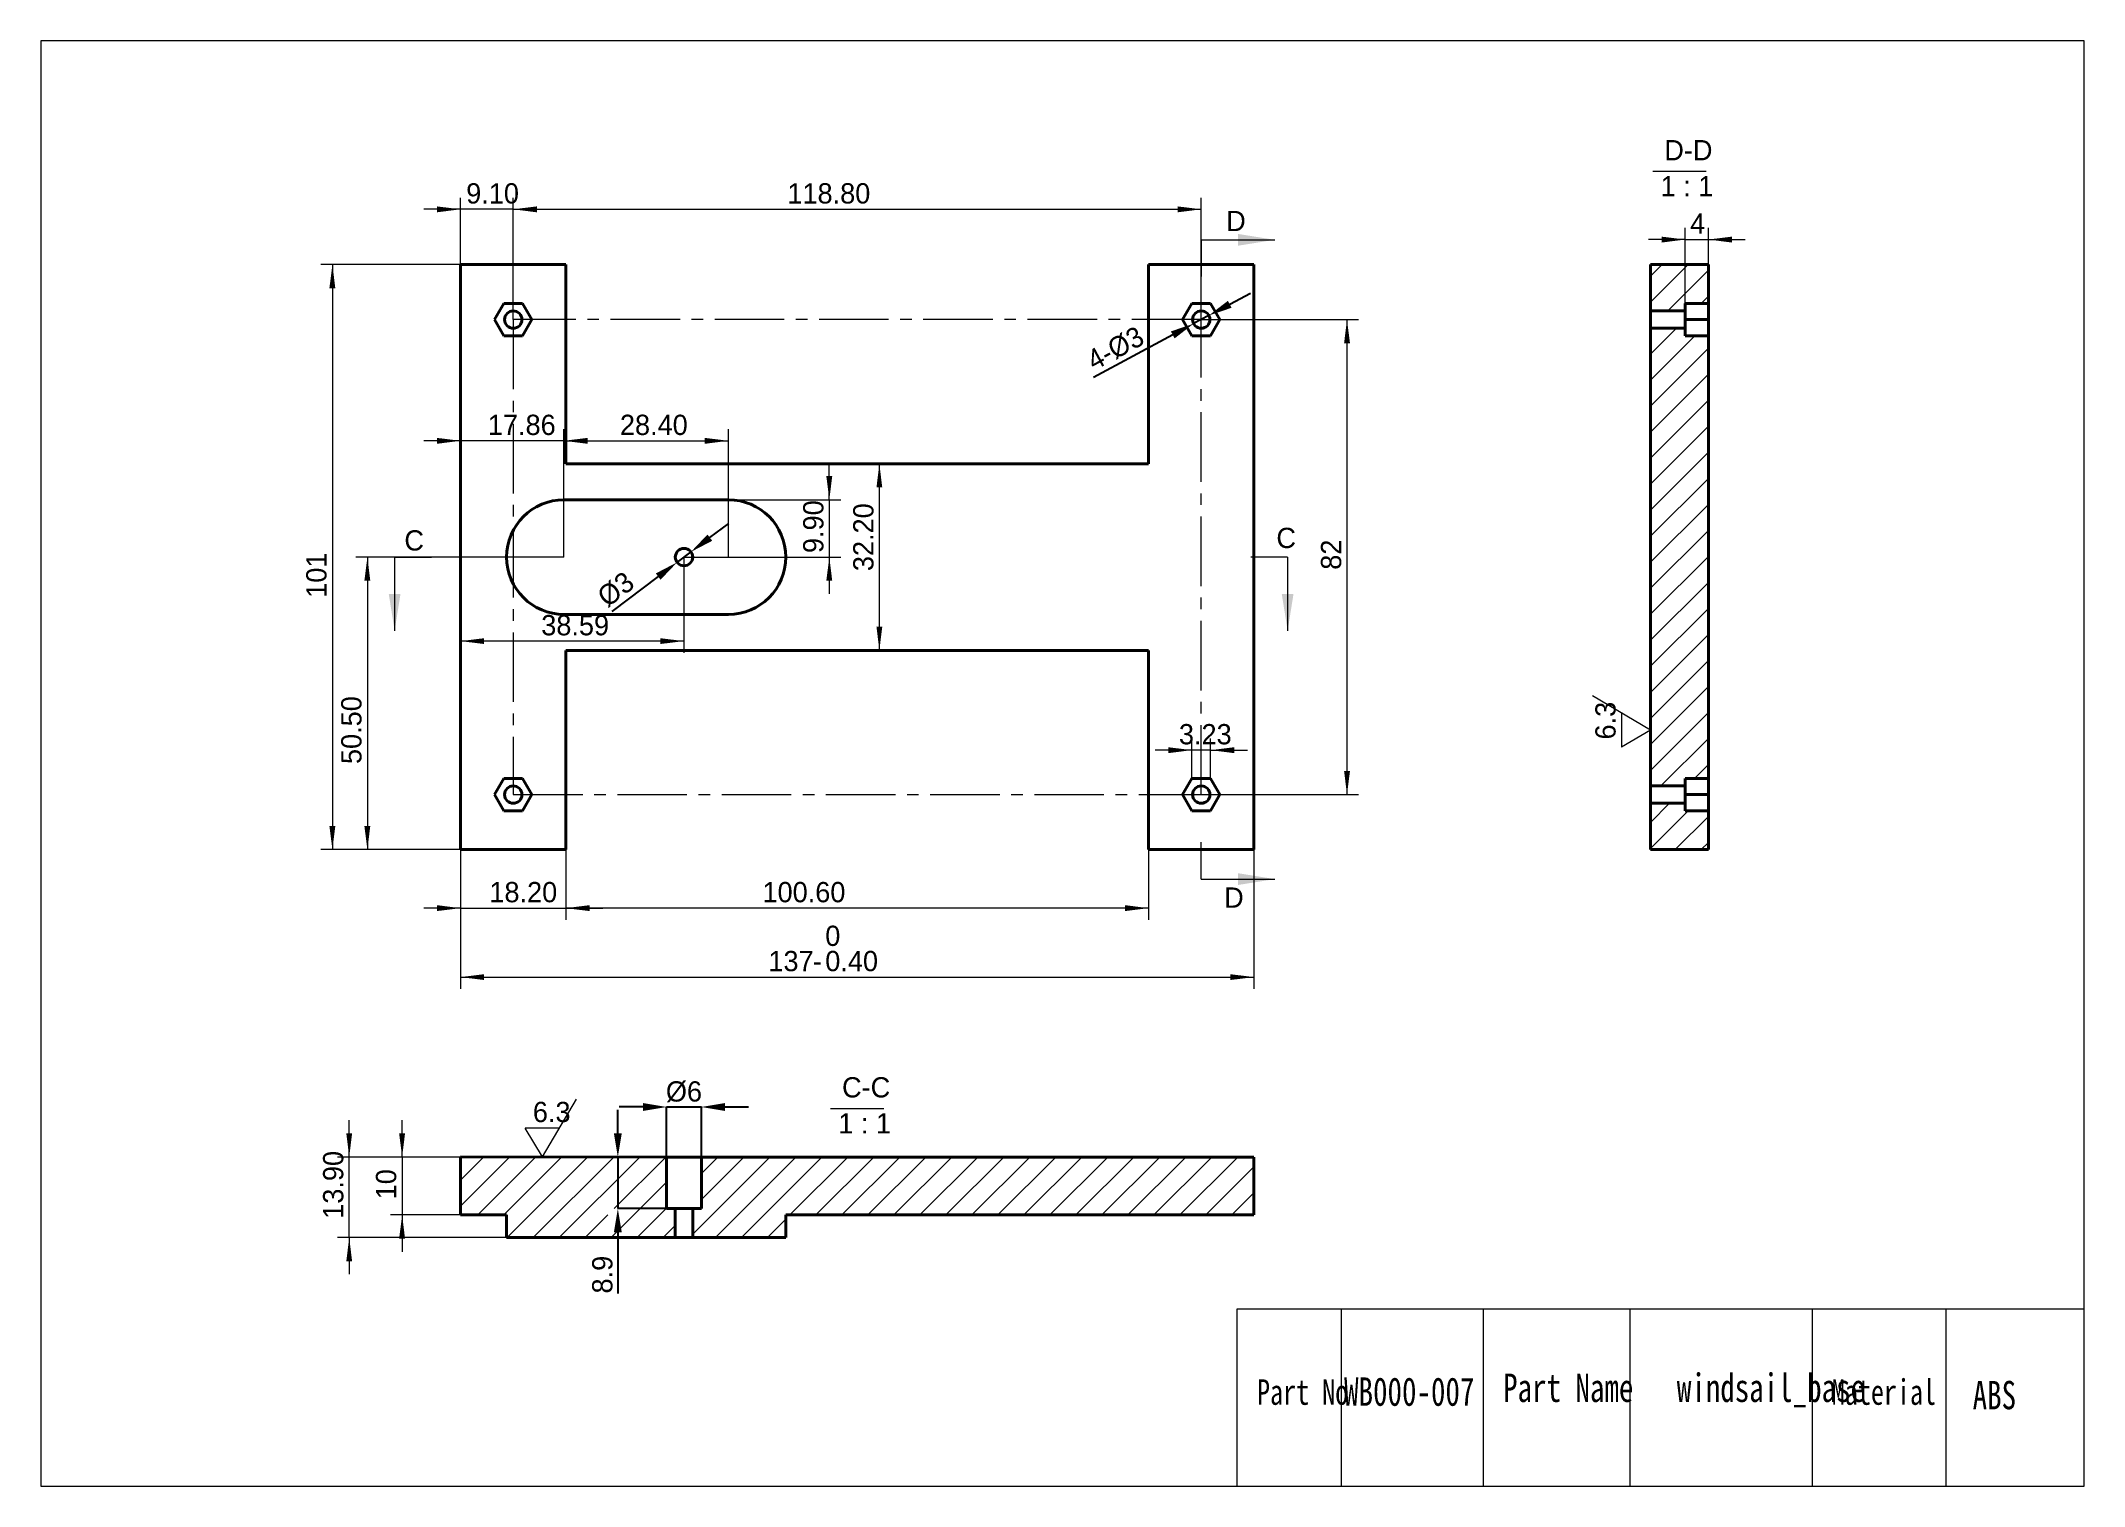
# Model space of a CAD drawing. Header units: millimetres. Extents: x 8 to 184, y 25 to 149.
import ezdxf

# ---------------------------------------------------------------- set-up
doc = ezdxf.new("R2010")
doc.units = ezdxf.units.MM
doc.header["$LTSCALE"] = 0.5
doc.linetypes.add('点画线', pattern=[18, 12, -2, 2, -2])
doc.layers.get('0').update_dxf_attribs({"lineweight": 18})
for name, color, linetype, lineweight in [('1轮廓实线层', 7, 'Continuous', 40), ('2细线层', 4, 'Continuous', 18), ('5剖面线层', 2, 'Continuous', 18), ('6文字层', 3, 'Continuous', 18), ('8符号标注层', 31, 'Continuous', 18), ('尺寸线层', 3, 'Continuous', 18)]:
    doc.layers.add(name, color=color, linetype=linetype, lineweight=lineweight)
doc.styles.add('SLDTEXTSTYLE0', font='')
doc.styles.get('SLDTEXTSTYLE0').set_extended_font_data('汉仪长仿宋体')
doc.dimstyles.new('SLDDIMSTYLE0', dxfattribs={"dimtxt": 1.75, "dimasz": 2.04, "dimexe": 0, "dimexo": 0.0625, "dimgap": 0.4375, "dimtad": 1, "dimlfac": 2, "dimrnd": 1e-09, "dimzin": 12, "dimdsep": 46, "dimtxsty": 'SLDTEXTSTYLE0', "dimcen": 0.09, "dimdle": 4.08, "dimadec": 0, "dimazin": 3, "dimtfac": 1, "dimtofl": 0, "dimtmove": 0, "dimatfit": 3, "dimfxl": 1, "dimfrac": 2, "dimtolj": 1, "dimarcsym": 0})
doc.dimstyles.new('SLDDIMSTYLE1', dxfattribs={"dimtxt": 1.75, "dimasz": 2.04, "dimexe": 0, "dimexo": 0.0625, "dimgap": 0.4375, "dimtad": 1, "dimlfac": 2, "dimrnd": 1e-09, "dimzin": 12, "dimdsep": 46, "dimtxsty": 'SLDTEXTSTYLE0', "dimcen": 0.09, "dimdle": 4.08, "dimadec": 0, "dimazin": 3, "dimtfac": 1, "dimtofl": 0, "dimtmove": 0, "dimatfit": 3, "dimfxl": 1, "dimfrac": 2, "dimtolj": 1, "dimarcsym": 0})
doc.dimstyles.new('SLDDIMSTYLE2', dxfattribs={"dimtxt": 1.75, "dimasz": 2.04, "dimexe": 0, "dimexo": 0.0625, "dimgap": 0.4375, "dimtad": 1, "dimlfac": 2, "dimrnd": 1e-09, "dimzin": 4, "dimdsep": 46, "dimtxsty": 'SLDTEXTSTYLE0', "dimcen": 0.09, "dimdle": 4.08, "dimadec": 0, "dimazin": 1, "dimtfac": 1, "dimtmove": 0, "dimatfit": 0, "dimfxl": 1, "dimfrac": 2, "dimtolj": 1, "dimarcsym": 0})
doc.dimstyles.new('SLDDIMSTYLE3', dxfattribs={"dimtxt": 1.75, "dimasz": 2.04, "dimexe": 0, "dimexo": 0.0625, "dimgap": 0.4375, "dimtad": 1, "dimlfac": 2, "dimrnd": 1e-09, "dimzin": 4, "dimdsep": 46, "dimtxsty": 'SLDTEXTSTYLE0', "dimcen": 0.09, "dimdle": 4.08, "dimadec": 0, "dimazin": 1, "dimtfac": 1, "dimtofl": 0, "dimtmove": 0, "dimatfit": 3, "dimfxl": 1, "dimfrac": 2, "dimtolj": 1, "dimarcsym": 0})
doc.dimstyles.new('SLDDIMSTYLE4', dxfattribs={"dimtxt": 1.75, "dimasz": 2.04, "dimexe": 0, "dimexo": 0.0625, "dimgap": 0.4375, "dimtad": 1, "dimlfac": 2, "dimrnd": 1e-09, "dimzin": 12, "dimdsep": 46, "dimtxsty": 'SLDTEXTSTYLE0', "dimcen": 0.09, "dimdle": 4.08, "dimadec": 0, "dimazin": 3, "dimtfac": 1, "dimtmove": 0, "dimatfit": 0, "dimfxl": 1, "dimfrac": 2, "dimtolj": 1, "dimarcsym": 0})
pattern_1 = [(45, (0, 0), (-1.122532, 1.122532), [])]

# ---------------------------------------------------------------- blocks, each defined once
blk = doc.blocks.new('*X3')
at = {"layer": '2细线层', "linetype": 'Continuous', "lineweight": 0}
for points in [[(33.14, 129.97), (32.88, 127.93), (33.39, 127.93)], [(33.14, 79.47), (33.39, 81.51), (32.88, 81.51)]]:
    blk.add_hatch(color=4, dxfattribs=at).paths.add_polyline_path(points, flags=0)
at = {"layer": '2细线层', "color": 4, "linetype": 'Continuous', "lineweight": 0}
for p, q in [((44.2, 129.97), (32.14, 129.97)), ((33.14, 129.97), (33.14, 79.47)), ((44.2, 79.47), (32.14, 79.47))]:
    blk.add_line(p, q, dxfattribs=at)
at = {"layer": '2细线层', "color": 4, "linetype": 'Continuous', "lineweight": 0, "insert": (30.88, 101.21), "char_height": 1.75, "width": 3.9363, "attachment_point": 1, "rotation": 90, "style": 'SLDTEXTSTYLE0'}
blk.add_mtext('101', dxfattribs=at)
blk = doc.blocks.new('*X4')
at = {"layer": '2细线层', "linetype": 'Continuous', "lineweight": 0}
for points in [[(44.2, 68.47), (46.24, 68.22), (46.24, 68.72)], [(112.7, 68.47), (110.66, 68.72), (110.66, 68.22)]]:
    blk.add_hatch(color=4, dxfattribs=at).paths.add_polyline_path(points, flags=0)
at = {"layer": '2细线层', "color": 4, "linetype": 'Continuous', "lineweight": 0}
for p, q in [((44.2, 79.47), (44.2, 67.47)), ((112.7, 79.47), (112.7, 67.47)), ((44.2, 68.47), (112.7, 68.47))]:
    blk.add_line(p, q, dxfattribs=at)
at = {"layer": '2细线层', "color": 4, "linetype": 'Continuous', "lineweight": 0, "char_height": 1.75, "attachment_point": 1, "style": 'SLDTEXTSTYLE0'}
for s, insert, width in [('0', (75.69, 72.91), 1.2216), ('137', (70.78, 70.73), 4.6101), ('0.40', (75.69, 70.73), 6.4958), ('-', (74.61, 70.73), 2.1087)]:
    blk.add_mtext(s, dxfattribs=dict(at, insert=insert, width=width))
blk = doc.blocks.new('*X5')
at = {"layer": '2细线层', "linetype": 'Continuous', "lineweight": 0}
for points in [[(44.2, 74.42), (42.16, 74.68), (42.16, 74.17)], [(53.3, 74.42), (55.34, 74.17), (55.34, 74.68)]]:
    blk.add_hatch(color=4, dxfattribs=at).paths.add_polyline_path(points, flags=0)
at = {"layer": '2细线层', "color": 4, "linetype": 'Continuous', "lineweight": 0}
for p, q in [((44.2, 79.47), (44.2, 73.42)), ((53.3, 79.47), (53.3, 73.42)), ((44.2, 74.42), (41.03, 74.42)), ((44.2, 74.42), (53.3, 74.42)), ((53.3, 74.42), (56.48, 74.42))]:
    blk.add_line(p, q, dxfattribs=at)
at = {"layer": '2细线层', "color": 4, "linetype": 'Continuous', "lineweight": 0, "insert": (46.69, 76.68), "char_height": 1.75, "width": 8.018, "attachment_point": 1, "style": 'SLDTEXTSTYLE0'}
blk.add_mtext('18.20', dxfattribs=at)
blk = doc.blocks.new('*X6')
at = {"layer": '2细线层', "linetype": 'Continuous', "lineweight": 0}
for points in [[(53.3, 74.42), (55.34, 74.17), (55.34, 74.68)], [(103.6, 74.42), (101.56, 74.68), (101.56, 74.17)]]:
    blk.add_hatch(color=4, dxfattribs=at).paths.add_polyline_path(points, flags=0)
at = {"layer": '2细线层', "color": 4, "linetype": 'Continuous', "lineweight": 0}
for p, q in [((53.3, 79.47), (53.3, 73.42)), ((103.6, 79.47), (103.6, 73.42)), ((103.6, 74.42), (53.3, 74.42))]:
    blk.add_line(p, q, dxfattribs=at)
at = {"layer": '2细线层', "color": 4, "linetype": 'Continuous', "lineweight": 0, "insert": (70.27, 76.68), "char_height": 1.75, "width": 9.7777, "attachment_point": 1, "style": 'SLDTEXTSTYLE0'}
blk.add_mtext('100.60', dxfattribs=at)
blk = doc.blocks.new('*X7')
at = {"layer": '2细线层', "linetype": 'Continuous', "lineweight": 0}
for points in [[(80.36, 112.77), (80.11, 110.73), (80.61, 110.73)], [(80.36, 96.67), (80.61, 98.71), (80.11, 98.71)]]:
    blk.add_hatch(color=4, dxfattribs=at).paths.add_polyline_path(points, flags=0)
at = {"layer": '2细线层', "color": 4, "linetype": 'Continuous', "lineweight": 0}
blk.add_line((80.36, 96.67), (80.36, 112.77), dxfattribs=at)
at = {"layer": '2细线层', "color": 4, "linetype": 'Continuous', "lineweight": 0, "insert": (78.1, 103.51), "char_height": 1.75, "width": 8.2846, "attachment_point": 1, "rotation": 90, "style": 'SLDTEXTSTYLE0'}
blk.add_mtext('32.20', dxfattribs=at)
blk = doc.blocks.new('*X8')
at = {"layer": '2细线层', "linetype": 'Continuous', "lineweight": 0}
for points in [[(44.2, 114.76), (42.16, 115.01), (42.16, 114.5)], [(53.13, 114.76), (55.17, 114.5), (55.17, 115.01)]]:
    blk.add_hatch(color=4, dxfattribs=at).paths.add_polyline_path(points, flags=0)
at = {"layer": '2细线层', "color": 4, "linetype": 'Continuous', "lineweight": 0}
for p, q in [((44.2, 114.76), (41.03, 114.76)), ((53.13, 114.76), (44.2, 114.76)), ((53.13, 104.72), (53.13, 115.76)), ((53.13, 114.76), (56.31, 114.76))]:
    blk.add_line(p, q, dxfattribs=at)
at = {"layer": '2细线层', "color": 4, "linetype": 'Continuous', "lineweight": 0, "insert": (46.56, 117.01), "char_height": 1.75, "width": 8.0035, "attachment_point": 1, "style": 'SLDTEXTSTYLE0'}
blk.add_mtext('17.86', dxfattribs=at)
blk = doc.blocks.new('*X9')
at = {"layer": '2细线层', "linetype": 'Continuous', "lineweight": 0}
for points in [[(53.13, 114.76), (55.17, 114.5), (55.17, 115.01)], [(67.33, 114.76), (65.29, 115.01), (65.29, 114.5)]]:
    blk.add_hatch(color=4, dxfattribs=at).paths.add_polyline_path(points, flags=0)
at = {"layer": '2细线层', "color": 4, "linetype": 'Continuous', "lineweight": 0}
for p, q in [((53.13, 104.72), (53.13, 115.76)), ((53.13, 114.76), (67.33, 114.76)), ((67.33, 104.72), (67.33, 115.76))]:
    blk.add_line(p, q, dxfattribs=at)
at = {"layer": '2细线层', "color": 4, "linetype": 'Continuous', "lineweight": 0, "insert": (57.96, 117.01), "char_height": 1.75, "width": 8.2895, "attachment_point": 1, "style": 'SLDTEXTSTYLE0'}
blk.add_mtext('28.40', dxfattribs=at)
blk = doc.blocks.new('*X10')
at = {"layer": '2细线层', "linetype": 'Continuous', "lineweight": 0}
for points in [[(48.75, 134.74), (50.79, 134.48), (50.79, 134.99)], [(108.15, 134.74), (106.11, 134.99), (106.11, 134.48)]]:
    blk.add_hatch(color=4, dxfattribs=at).paths.add_polyline_path(points, flags=0)
at = {"layer": '2细线层', "color": 4, "linetype": 'Continuous', "lineweight": 0}
for p, q in [((48.75, 125.22), (48.75, 135.74)), ((48.75, 134.74), (108.15, 134.74)), ((108.15, 125.22), (108.15, 135.74))]:
    blk.add_line(p, q, dxfattribs=at)
at = {"layer": '2细线层', "color": 4, "linetype": 'Continuous', "lineweight": 0, "insert": (72.42, 136.99), "char_height": 1.75, "width": 9.7729, "attachment_point": 1, "style": 'SLDTEXTSTYLE0'}
blk.add_mtext('118.80', dxfattribs=at)
blk = doc.blocks.new('*X11')
at = {"layer": '2细线层', "linetype": 'Continuous', "lineweight": 0}
for points in [[(44.2, 134.74), (42.16, 134.99), (42.16, 134.48)], [(48.75, 134.74), (50.79, 134.48), (50.79, 134.99)]]:
    blk.add_hatch(color=4, dxfattribs=at).paths.add_polyline_path(points, flags=0)
at = {"layer": '2细线层', "color": 4, "linetype": 'Continuous', "lineweight": 0}
for p, q in [((44.2, 134.74), (41.03, 134.74)), ((44.2, 129.97), (44.2, 135.74)), ((48.75, 134.74), (44.2, 134.74)), ((48.75, 125.22), (48.75, 135.74)), ((48.75, 134.74), (51.93, 134.74))]:
    blk.add_line(p, q, dxfattribs=at)
at = {"layer": '2细线层', "color": 4, "linetype": 'Continuous', "lineweight": 0, "insert": (44.69, 136.99), "char_height": 1.75, "width": 6.4861, "attachment_point": 1, "style": 'SLDTEXTSTYLE0'}
blk.add_mtext('9.10', dxfattribs=at)
blk = doc.blocks.new('*X12')
at = {"layer": '2细线层', "linetype": 'Continuous', "lineweight": 0}
for points in [[(44.2, 97.47), (46.24, 97.22), (46.24, 97.72)], [(63.49, 97.47), (61.45, 97.72), (61.45, 97.22)]]:
    blk.add_hatch(color=4, dxfattribs=at).paths.add_polyline_path(points, flags=0)
at = {"layer": '2细线层', "color": 4, "linetype": 'Continuous', "lineweight": 0}
for p, q in [((63.49, 104.72), (63.49, 96.47)), ((63.49, 97.47), (44.2, 97.47))]:
    blk.add_line(p, q, dxfattribs=at)
at = {"layer": '2细线层', "color": 4, "linetype": 'Continuous', "lineweight": 0, "insert": (51.17, 99.72), "char_height": 1.75, "width": 8.2798, "attachment_point": 1, "style": 'SLDTEXTSTYLE0'}
blk.add_mtext('38.59', dxfattribs=at)
blk = doc.blocks.new('*X13')
at = {"layer": '2细线层', "linetype": 'Continuous', "lineweight": 0}
for points in [[(76.04, 109.67), (76.29, 111.71), (75.78, 111.71)], [(76.04, 104.72), (75.78, 102.68), (76.29, 102.68)]]:
    blk.add_hatch(color=4, dxfattribs=at).paths.add_polyline_path(points, flags=0)
at = {"layer": '2细线层', "color": 4, "linetype": 'Continuous', "lineweight": 0}
for p, q in [((76.04, 109.67), (76.04, 112.85)), ((67.33, 109.67), (77.04, 109.67)), ((76.04, 109.67), (76.04, 104.72)), ((63.49, 104.72), (77.04, 104.72)), ((76.04, 104.72), (76.04, 101.55))]:
    blk.add_line(p, q, dxfattribs=at)
at = {"layer": '2细线层', "color": 4, "linetype": 'Continuous', "lineweight": 0, "insert": (73.78, 105.07), "char_height": 1.75, "width": 6.4813, "attachment_point": 1, "rotation": 90, "style": 'SLDTEXTSTYLE0'}
blk.add_mtext('9.90', dxfattribs=at)
blk = doc.blocks.new('*X14')
at = {"layer": '2细线层', "linetype": 'Continuous', "lineweight": 0}
for points in [[(36.16, 104.72), (35.9, 102.68), (36.41, 102.68)], [(36.16, 79.47), (36.41, 81.51), (35.9, 81.51)]]:
    blk.add_hatch(color=4, dxfattribs=at).paths.add_polyline_path(points, flags=0)
at = {"layer": '2细线层', "color": 4, "linetype": 'Continuous', "lineweight": 0}
for p, q in [((53.13, 104.72), (35.16, 104.72)), ((36.16, 104.72), (36.16, 79.47)), ((44.2, 79.47), (35.16, 79.47))]:
    blk.add_line(p, q, dxfattribs=at)
at = {"layer": '2细线层', "color": 4, "linetype": 'Continuous', "lineweight": 0, "insert": (33.9, 86.86), "char_height": 1.75, "width": 8.2846, "attachment_point": 1, "rotation": 90, "style": 'SLDTEXTSTYLE0'}
blk.add_mtext('50.50', dxfattribs=at)
blk = doc.blocks.new('*X15')
at = {"layer": '2细线层', "linetype": 'Continuous', "lineweight": 0}
for points in [[(120.73, 125.22), (120.48, 123.18), (120.99, 123.18)], [(120.73, 84.22), (120.99, 86.26), (120.48, 86.26)]]:
    blk.add_hatch(color=4, dxfattribs=at).paths.add_polyline_path(points, flags=0)
at = {"layer": '2细线层', "color": 4, "linetype": 'Continuous', "lineweight": 0}
for p, q in [((108.15, 125.22), (121.73, 125.22)), ((120.73, 125.22), (120.73, 84.22)), ((108.15, 84.22), (121.73, 84.22))]:
    blk.add_line(p, q, dxfattribs=at)
at = {"layer": '2细线层', "color": 4, "linetype": 'Continuous', "lineweight": 0, "insert": (118.48, 103.63), "char_height": 1.75, "width": 3.4273, "attachment_point": 1, "rotation": 90, "style": 'SLDTEXTSTYLE0'}
blk.add_mtext('82', dxfattribs=at)
blk = doc.blocks.new('*X16')
at = {"layer": '2细线层', "linetype": 'Continuous', "lineweight": 0}
for points in [[(107.34, 88.06), (105.3, 88.31), (105.3, 87.8)], [(108.96, 88.06), (111, 87.8), (111, 88.31)]]:
    blk.add_hatch(color=4, dxfattribs=at).paths.add_polyline_path(points, flags=0)
at = {"layer": '2细线层', "color": 4, "linetype": 'Continuous', "lineweight": 0}
for p, q in [((107.34, 85.62), (107.34, 89.06)), ((108.96, 85.62), (108.96, 89.06)), ((107.34, 88.06), (104.17, 88.06)), ((108.96, 88.06), (107.34, 88.06)), ((108.96, 88.06), (112.13, 88.06))]:
    blk.add_line(p, q, dxfattribs=at)
at = {"layer": '2细线层', "color": 4, "linetype": 'Continuous', "lineweight": 0, "insert": (106.22, 90.31), "char_height": 1.75, "width": 6.491, "attachment_point": 1, "style": 'SLDTEXTSTYLE0'}
blk.add_mtext('3.23', dxfattribs=at)
blk = doc.blocks.new('*X17')
at = {"layer": '2细线层', "linetype": 'Continuous', "lineweight": 0}
for points in [[(34.59, 52.94), (34.84, 54.98), (34.34, 54.98)], [(34.59, 45.99), (34.34, 43.95), (34.84, 43.95)]]:
    blk.add_hatch(color=4, dxfattribs=at).paths.add_polyline_path(points, flags=0)
at = {"layer": '2细线层', "color": 4, "linetype": 'Continuous', "lineweight": 0}
for p, q in [((34.59, 52.94), (34.59, 56.12)), ((44.2, 52.94), (33.59, 52.94)), ((34.59, 45.99), (34.59, 52.94)), ((48.18, 45.99), (33.59, 45.99)), ((34.59, 45.99), (34.59, 42.82))]:
    blk.add_line(p, q, dxfattribs=at)
at = {"layer": '2细线层', "color": 4, "linetype": 'Continuous', "lineweight": 0, "insert": (32.33, 47.61), "char_height": 1.75, "width": 8.018, "attachment_point": 1, "rotation": 89.9979, "style": 'SLDTEXTSTYLE0'}
blk.add_mtext('13.90', dxfattribs=at)
blk = doc.blocks.new('*X18')
at = {"layer": '2细线层', "linetype": 'Continuous', "lineweight": 0}
for points in [[(39.16, 52.94), (39.41, 54.98), (38.9, 54.98)], [(39.16, 47.94), (38.9, 45.9), (39.41, 45.9)]]:
    blk.add_hatch(color=4, dxfattribs=at).paths.add_polyline_path(points, flags=0)
at = {"layer": '2细线层', "color": 4, "linetype": 'Continuous', "lineweight": 0}
for p, q in [((39.16, 52.94), (39.16, 56.12)), ((44.2, 52.94), (38.16, 52.94)), ((39.16, 52.94), (39.16, 47.94)), ((44.2, 47.94), (38.16, 47.94)), ((39.16, 47.94), (39.16, 44.77))]:
    blk.add_line(p, q, dxfattribs=at)
at = {"layer": '2细线层', "color": 4, "linetype": 'Continuous', "lineweight": 0, "insert": (36.9, 49.29), "char_height": 1.75, "width": 3.4371, "attachment_point": 1, "rotation": 89.9979, "style": 'SLDTEXTSTYLE0'}
blk.add_mtext('10', dxfattribs=at)
blk = doc.blocks.new('SW_NOTE_0')
at = {"layer": '6文字层', "color": 0, "linetype": 'Continuous', "lineweight": 0}
blk.add_line((-0.99, -0.43), (3.61, -0.43), dxfattribs=at)
at = {"layer": '6文字层', "color": 0, "linetype": 'Continuous', "lineweight": 0, "char_height": 1.75, "attachment_point": 2, "style": 'SLDTEXTSTYLE0'}
for s, insert, width in [('C-C', (2.08, 2.26), 5.5845), (' 1 : 1', (1.63, -0.85), 9.705)]:
    blk.add_mtext(s, dxfattribs=dict(at, insert=insert, width=width))
blk = doc.blocks.new('SW_SFSYMBOL_0')
at = {"layer": '8符号标注层', "color": 0, "linetype": 'Continuous', "lineweight": 0}
for p, q in [((0.82, -2.5), (3.77, 2.5)), ((0.82, -2.5), (-0.65, 0)), ((2.3, 0), (-0.65, 0))]:
    blk.add_line(p, q, dxfattribs=at)
at = {"layer": '8符号标注层', "color": 0, "linetype": 'Continuous', "lineweight": 0, "insert": (0, 2.26), "char_height": 1.75, "width": 4.6878, "attachment_point": 1, "rotation": 359.9979, "style": 'SLDTEXTSTYLE0'}
blk.add_mtext('6.3', dxfattribs=at)
blk = doc.blocks.new('*X21')
at = {"layer": '2细线层', "linetype": 'Continuous', "lineweight": 0}
for points in [[(149.93, 132.13), (147.89, 132.38), (147.89, 131.87)], [(151.93, 132.13), (153.97, 131.87), (153.97, 132.38)]]:
    blk.add_hatch(color=4, dxfattribs=at).paths.add_polyline_path(points, flags=0)
at = {"layer": '2细线层', "color": 4, "linetype": 'Continuous', "lineweight": 0}
for p, q in [((149.93, 125.22), (149.93, 133.13)), ((151.93, 126.62), (151.93, 133.13)), ((149.93, 132.13), (146.76, 132.13)), ((149.93, 132.13), (151.93, 132.13)), ((151.93, 132.13), (155.11, 132.13))]:
    blk.add_line(p, q, dxfattribs=at)
at = {"layer": '2细线层', "color": 4, "linetype": 'Continuous', "lineweight": 0, "insert": (150.35, 134.38), "char_height": 1.75, "width": 1.4253, "attachment_point": 1, "rotation": 0.0012, "style": 'SLDTEXTSTYLE0'}
blk.add_mtext('4', dxfattribs=at)
blk = doc.blocks.new('SW_NOTE_1')
at = {"layer": '6文字层', "color": 0, "linetype": 'Continuous', "lineweight": 0}
blk.add_line((-1, -0.43), (3.61, -0.43), dxfattribs=at)
at = {"layer": '6文字层', "color": 0, "linetype": 'Continuous', "lineweight": 0, "char_height": 1.75, "attachment_point": 2, "style": 'SLDTEXTSTYLE0'}
for s, insert, width in [('D-D', (2.08, 2.26), 5.7105), (' 1 : 1', (1.63, -0.85), 9.705)]:
    blk.add_mtext(s, dxfattribs=dict(at, insert=insert, width=width))
blk = doc.blocks.new('SW_SFSYMBOL_1')
at = {"layer": '8符号标注层', "color": 0, "linetype": 'Continuous', "lineweight": 0}
for p, q in [((2.5, 0.82), (-2.5, 3.77)), ((0, 2.3), (0, -0.65)), ((2.5, 0.82), (0, -0.65))]:
    blk.add_line(p, q, dxfattribs=at)
at = {"layer": '8符号标注层', "color": 0, "linetype": 'Continuous', "lineweight": 0, "insert": (-2.26, 0), "char_height": 1.75, "width": 4.6877, "attachment_point": 1, "rotation": 90, "style": 'SLDTEXTSTYLE0'}
blk.add_mtext('6.3', dxfattribs=at)
blk = doc.blocks.new('*X24')
at = {"layer": '2细线层', "linetype": 'Continuous'}
for points in [[(110.45, 126.84), (110.77, 126.24), (108.81, 125.58)], [(105.53, 124.2), (105.85, 123.6), (107.49, 124.87)]]:
    blk.add_hatch(color=0, dxfattribs=at).paths.add_polyline_path(points, flags=0)
at = {"layer": '2细线层', "color": 0, "linetype": 'Continuous', "lineweight": -2}
for p, q in [((110.61, 126.54), (112.4, 127.51)), ((108.81, 125.58), (107.49, 124.87)), ((105.69, 123.9), (98.84, 120.21))]:
    blk.add_line(p, q, dxfattribs=at)
at = {"layer": '2细线层', "color": 0, "linetype": 'Continuous', "lineweight": 0, "insert": (100.74, 122.73), "char_height": 1.75, "width": 10.2394, "attachment_point": 5, "rotation": 28.282, "style": 'SLDTEXTSTYLE0'}
blk.add_mtext('{\\fms pgothic|b0|i0|c0|p34;4-%%C3}', dxfattribs=at)
blk = doc.blocks.new('*X25')
at = {"layer": '2细线层', "linetype": 'Continuous'}
for points in [[(65.52, 106.67), (65.93, 106.13), (64.09, 105.17)], [(61.06, 103.31), (61.47, 102.77), (62.9, 104.27)]]:
    blk.add_hatch(color=0, dxfattribs=at).paths.add_polyline_path(points, flags=0)
at = {"layer": '2细线层', "color": 0, "linetype": 'Continuous', "lineweight": -2}
for p, q in [((65.72, 106.4), (67.35, 107.62)), ((64.09, 105.17), (62.9, 104.27)), ((61.27, 103.04), (57.27, 100.04))]:
    blk.add_line(p, q, dxfattribs=at)
at = {"layer": '2细线层', "color": 0, "linetype": 'Continuous', "lineweight": 0, "insert": (57.61, 101.93), "char_height": 1.75, "width": 5.8718, "attachment_point": 5, "rotation": 36.9518, "style": 'SLDTEXTSTYLE0'}
blk.add_mtext('%%C3', dxfattribs=at)
blk = doc.blocks.new('*X26')
at = {"layer": '2细线层', "linetype": 'Continuous'}
for points in [[(57.44, 54.98), (58.12, 54.98), (57.78, 52.94)], [(57.44, 46.45), (58.12, 46.45), (57.78, 48.49)]]:
    blk.add_hatch(color=0, dxfattribs=at).paths.add_polyline_path(points, flags=0)
at = {"layer": '2细线层', "color": 0, "linetype": 'Continuous', "lineweight": -2}
for p, q in [((57.78, 54.98), (57.78, 57.02)), ((62.85, 52.94), (57.78, 52.94)), ((57.78, 52.94), (57.78, 48.49)), ((63.43, 48.49), (57.78, 48.49)), ((57.78, 46.45), (57.78, 41.16))]:
    blk.add_line(p, q, dxfattribs=at)
at = {"layer": '2细线层', "color": 0, "linetype": 'Continuous', "lineweight": 0, "insert": (56.45, 42.79), "char_height": 1.75, "width": 4.7701, "attachment_point": 5, "rotation": 90, "style": 'SLDTEXTSTYLE0'}
blk.add_mtext('8.9', dxfattribs=at)
blk = doc.blocks.new('*X27')
at = {"layer": '2细线层', "linetype": 'Continuous'}
for points in [[(59.95, 57.6), (59.95, 56.92), (61.99, 57.26)], [(67.03, 57.6), (67.03, 56.92), (64.99, 57.26)]]:
    blk.add_hatch(color=0, dxfattribs=at).paths.add_polyline_path(points, flags=0)
at = {"layer": '2细线层', "color": 0, "linetype": 'Continuous', "lineweight": -2}
for p, q in [((59.95, 57.26), (57.91, 57.26)), ((61.99, 51.77), (61.99, 57.26)), ((61.99, 57.26), (64.99, 57.26)), ((64.99, 51.77), (64.99, 57.26)), ((67.03, 57.26), (69.07, 57.26))]:
    blk.add_line(p, q, dxfattribs=at)
at = {"layer": '2细线层', "color": 0, "linetype": 'Continuous', "lineweight": 0, "insert": (63.49, 58.57), "char_height": 1.75, "width": 4.1884, "attachment_point": 5, "style": 'SLDTEXTSTYLE0'}
blk.add_mtext('%%C6', dxfattribs=at)

msp = doc.modelspace()

# ---------------------------------------------------------------- hatches: boundary and pattern name
at = {"layer": '5剖面线层', "linetype": 'Continuous', "lineweight": 0}
for points in [[(114.5005, 132.105), (111.3255, 132.613), (111.3255, 131.597)], [(38.5112, 98.3704), (39.0192, 101.5454), (38.0032, 101.5454)], [(115.6068, 98.3704), (116.1148, 101.5454), (115.0988, 101.5454)], [(114.5005, 76.9291), (111.3255, 77.4371), (111.3255, 76.4211)]]:
    msp.add_hatch(color=2, dxfattribs=at).paths.add_polyline_path(points, flags=0)
at = {"layer": '5剖面线层'}
h = msp.add_hatch(dxfattribs=at)
h.set_pattern_fill('ANSI31', color=256, style=0, pattern_type=0)
h.set_pattern_definition(pattern_1)
edge = h.paths.add_edge_path(flags=0)
edge.add_line((149.9302, 126.6204), (151.9302, 126.6204))
edge.add_line((151.9302, 126.6204), (151.9302, 129.9704))
edge.add_line((151.9302, 129.9704), (146.9302, 129.9704))
edge.add_line((146.9302, 129.9704), (146.9302, 125.9704))
edge.add_spline(control_points=[(146.9302, 125.9704), (147.4318, 125.9704), (147.9334, 125.9704), (148.435, 125.9704), (148.9334, 125.9704), (149.4318, 125.9704), (149.9302, 125.9704)], knot_values=[0, 0, 0, 0, 1.50480376, 1.50480376, 1.50480376, 3, 3, 3, 3], weights=[1, 1, 1, 1, 1, 1, 1], degree=3, periodic=0)
edge.add_line((149.9302, 125.9704), (149.9302, 126.6204))
h = msp.add_hatch(dxfattribs=at)
h.set_pattern_fill('ANSI31', color=256, style=0, pattern_type=0)
h.set_pattern_definition(pattern_1)
edge = h.paths.add_edge_path(flags=0)
edge.add_line((149.9302, 85.6204), (151.9302, 85.6204))
edge.add_line((151.9302, 85.6204), (151.9302, 123.8204))
edge.add_line((151.9302, 123.8204), (149.9302, 123.8204))
edge.add_line((149.9302, 123.8204), (149.9302, 124.4704))
edge.add_spline(control_points=[(149.9302, 124.4704), (149.4286, 124.4704), (148.927, 124.4704), (148.4254, 124.4704), (147.927, 124.4704), (147.4286, 124.4704), (146.9302, 124.4704)], knot_values=[0, 0, 0, 0, 1.50480534, 1.50480534, 1.50480534, 3, 3, 3, 3], weights=[1, 1, 1, 1, 1, 1, 1], degree=3, periodic=0)
edge.add_line((146.9302, 124.4704), (146.9302, 84.9704))
edge.add_spline(control_points=[(146.9302, 84.9704), (147.4318, 84.9704), (147.9334, 84.9704), (148.435, 84.9704), (148.9334, 84.9704), (149.4318, 84.9704), (149.9302, 84.9704)], knot_values=[0, 0, 0, 0, 1.50480376, 1.50480376, 1.50480376, 3, 3, 3, 3], weights=[1, 1, 1, 1, 1, 1, 1], degree=3, periodic=0)
edge.add_line((149.9302, 84.9704), (149.9302, 85.6204))
h = msp.add_hatch(dxfattribs=at)
h.set_pattern_fill('ANSI31', color=256, style=0, pattern_type=0)
h.set_pattern_definition(pattern_1)
edge = h.paths.add_edge_path(flags=0)
edge.add_line((151.9302, 82.8204), (149.9302, 82.8204))
edge.add_line((149.9302, 82.8204), (149.9302, 83.4704))
edge.add_spline(control_points=[(149.9302, 83.4704), (149.4286, 83.4704), (148.927, 83.4704), (148.4254, 83.4704), (147.927, 83.4704), (147.4286, 83.4704), (146.9302, 83.4704)], knot_values=[0, 0, 0, 0, 1.50480534, 1.50480534, 1.50480534, 3, 3, 3, 3], weights=[1, 1, 1, 1, 1, 1, 1], degree=3, periodic=0)
edge.add_line((146.9302, 83.4704), (146.9302, 79.4704))
edge.add_line((146.9302, 79.4704), (151.9302, 79.4704))
edge.add_line((151.9302, 79.4704), (151.9302, 82.8204))
h = msp.add_hatch(dxfattribs=at)
h.set_pattern_fill('ANSI31', color=256, style=0, pattern_type=0)
h.set_pattern_definition(pattern_1)
h.paths.add_polyline_path([(48.1823, 47.9438), (48.1823, 45.9938), (62.7448, 45.9933), (62.7448, 48.4933), (61.9948, 48.4933), (61.995, 52.9433), (44.2007, 52.944), (44.2005, 47.944)], flags=0)
h.paths.add_polyline_path([(56.2198, 48.4935), (57.7198, 48.4935), (57.7198, 47.9435), (56.2198, 47.9435)], flags=0)
h = msp.add_hatch(dxfattribs=at)
h.set_pattern_fill('ANSI31', color=256, style=0, pattern_type=0)
h.set_pattern_definition(pattern_1)
h.paths.add_polyline_path([(64.2448, 48.4932), (64.2448, 45.9932), (72.2823, 45.9929), (72.2823, 47.9429), (112.7005, 47.9414), (112.7007, 52.9414), (64.995, 52.9432), (64.9948, 48.4932)], flags=0)

# ---------------------------------------------------------------- linework, layer by layer
for p, q in [((184.37, 149.2767), (7.97, 149.2767)), ((7.97, 149.2767), (7.97, 24.5367)), ((184.37, 24.5367), (184.37, 149.2767)), ((184.37, 39.8134), (111.2127, 39.8134)), ((111.2127, 39.8134), (111.2127, 24.5367)), ((120.2222, 39.8134), (120.2222, 24.5367)), ((132.4929, 39.8134), (132.4929, 24.5367)), ((145.1441, 39.8134), (145.1441, 24.5367)), ((160.8814, 39.8134), (160.8814, 24.5367)), ((172.4395, 39.8134), (172.4395, 24.5367)), ((184.37, 24.5367), (184.37, 39.8134)), ((7.97, 24.5367), (184.37, 24.5367)), ((117.3081, 24.5367), (184.37, 24.5367))]:
    msp.add_line(p, q)
at = {"color": 1, "linetype": '点画线'}
for p, q in [((48.7507, 125.2204), (48.7507, 84.2204)), ((108.1506, 125.2204), (48.7507, 125.2204)), ((108.1506, 84.2204), (108.1506, 125.2204)), ((48.7507, 84.2204), (108.1506, 84.2204))]:
    msp.add_line(p, q, dxfattribs=at)
at = {"layer": '1轮廓实线层', "linetype": 'Continuous', "lineweight": 40}
for p, q in [((44.2005, 129.9704), (44.2005, 79.4704)), ((53.3005, 129.9704), (44.2005, 129.9704)), ((53.3005, 112.7704), (53.3005, 129.9704)), ((53.3007, 129.9704), (53.3005, 129.9704)), ((53.3007, 112.7704), (53.3007, 129.9704)), ((103.6005, 129.9704), (103.6005, 112.7704)), ((112.7005, 129.9704), (103.6005, 129.9704)), ((112.7005, 79.4704), (112.7005, 129.9704)), ((112.7005, 129.9704), (112.7007, 129.9704)), ((112.7007, 79.4704), (112.7007, 129.9704)), ((146.9302, 125.9704), (146.9302, 129.9704)), ((146.9302, 129.9704), (151.9302, 129.9704)), ((151.9302, 126.6204), (151.9302, 129.9704)), ((151.9303, 129.9704), (151.9302, 129.9704)), ((151.9303, 79.4704), (151.9303, 129.9704)), ((47.1339, 125.2204), (47.9422, 126.6204)), ((47.9423, 126.6204), (47.134, 125.2204)), ((47.9422, 126.6204), (49.5588, 126.6204)), ((49.5588, 126.6204), (50.3671, 125.2204)), ((106.5339, 125.2204), (107.3422, 126.6204)), ((106.534, 125.2204), (107.3423, 126.6204)), ((107.3422, 126.6204), (108.9588, 126.6204)), ((108.9588, 126.6204), (109.7671, 125.2204)), ((149.9302, 125.9704), (146.9302, 125.9704)), ((149.9302, 126.6204), (149.9302, 125.9704)), ((151.9302, 126.6204), (149.9302, 126.6204)), ((149.9302, 126.6204), (149.9302, 125.2204)), ((151.9302, 126.6204), (151.9302, 125.2204)), ((151.9302, 126.6204), (151.9302, 126.6204)), ((47.9422, 123.8204), (47.1339, 125.2204)), ((47.1339, 125.2204), (47.134, 125.2204)), ((47.134, 125.2204), (47.9423, 123.8204)), ((49.5588, 123.8204), (47.9422, 123.8204)), ((50.3671, 125.2204), (49.5588, 123.8204)), ((107.3422, 123.8204), (106.5339, 125.2204)), ((106.534, 125.2204), (106.5339, 125.2204)), ((107.3423, 123.8204), (106.534, 125.2204)), ((108.9588, 123.8204), (107.3422, 123.8204)), ((109.7671, 125.2204), (108.9588, 123.8204)), ((146.9302, 84.9704), (146.9302, 124.4704)), ((146.9302, 124.4704), (149.9302, 124.4704)), ((149.9302, 125.2204), (149.9302, 123.8204)), ((149.9302, 125.2204), (151.9302, 125.2204)), ((149.9302, 124.4704), (149.9302, 123.8204)), ((149.9302, 123.8204), (151.9302, 123.8204)), ((151.9302, 125.2204), (151.9302, 123.8204)), ((151.9302, 85.6204), (151.9302, 123.8204)), ((151.9302, 123.8204), (151.9302, 123.8204)), ((53.3005, 112.7704), (103.6005, 112.7704)), ((53.1323, 109.6704), (67.3323, 109.6704)), ((67.3323, 109.6704), (67.3323, 109.6704)), ((67.3323, 99.7704), (53.1323, 99.7704)), ((67.3323, 99.7704), (67.3323, 99.7704)), ((53.3005, 79.4704), (53.3005, 96.6704)), ((103.6005, 96.6704), (53.3005, 96.6704)), ((53.3007, 79.4704), (53.3007, 96.6704)), ((103.6005, 96.6704), (103.6005, 79.4704)), ((47.1339, 84.2204), (47.9422, 85.6204)), ((47.134, 84.2204), (47.9423, 85.6204)), ((47.9422, 85.6204), (49.5588, 85.6204)), ((49.5588, 85.6204), (50.3671, 84.2204)), ((106.5339, 84.2204), (107.3422, 85.6204)), ((107.3423, 85.6204), (106.534, 84.2204)), ((107.3422, 85.6204), (108.9588, 85.6204)), ((108.9588, 85.6204), (109.7671, 84.2204)), ((149.9302, 84.9704), (146.9302, 84.9704)), ((149.9302, 84.9704), (149.9302, 85.6204)), ((151.9302, 85.6204), (149.9302, 85.6204)), ((149.9302, 84.2204), (149.9302, 85.6204)), ((151.9302, 85.6204), (151.9302, 84.2204)), ((151.9302, 85.6204), (151.9302, 85.6204)), ((47.9422, 82.8204), (47.1339, 84.2204)), ((47.134, 84.2204), (47.1339, 84.2204)), ((47.9423, 82.8204), (47.134, 84.2204)), ((50.3671, 84.2204), (49.5588, 82.8204)), ((107.3422, 82.8204), (106.5339, 84.2204)), ((106.534, 84.2204), (106.5339, 84.2204)), ((106.534, 84.2204), (107.3423, 82.8204)), ((109.7671, 84.2204), (108.9588, 82.8204)), ((146.9302, 79.4704), (146.9302, 83.4704)), ((146.9302, 83.4704), (149.9302, 83.4704)), ((149.9302, 82.8204), (149.9302, 84.2204)), ((151.9302, 84.2204), (149.9302, 84.2204)), ((149.9302, 82.8204), (149.9302, 83.4704)), ((151.9302, 84.2204), (151.9302, 82.8204)), ((49.5588, 82.8204), (47.9422, 82.8204)), ((108.9588, 82.8204), (107.3422, 82.8204)), ((149.9302, 82.8204), (151.9302, 82.8204)), ((151.9302, 79.4704), (151.9302, 82.8204)), ((151.9302, 82.8204), (151.9302, 82.8204)), ((44.2005, 79.4704), (53.3005, 79.4704)), ((53.3007, 79.4704), (53.3005, 79.4704)), ((103.6005, 79.4704), (112.7005, 79.4704)), ((112.7007, 79.4704), (112.7005, 79.4704)), ((151.9302, 79.4704), (146.9302, 79.4704)), ((151.9302, 79.4704), (151.9303, 79.4704)), ((44.2007, 52.944), (44.2005, 47.944)), ((61.995, 52.9433), (44.2007, 52.944)), ((61.9948, 48.4933), (61.995, 52.9433)), ((64.995, 52.9432), (61.995, 52.9433)), ((64.995, 52.9432), (64.9948, 48.4932)), ((112.7007, 52.9414), (64.995, 52.9432)), ((112.7005, 47.9414), (112.7007, 52.9414)), ((48.1823, 47.9438), (44.2005, 47.944)), ((48.1823, 45.9938), (48.1823, 47.9438)), ((62.7448, 48.4933), (61.9948, 48.4933)), ((62.7448, 45.9933), (62.7448, 48.4933)), ((64.2448, 48.4932), (62.7448, 48.4933)), ((64.9948, 48.4932), (64.2448, 48.4932)), ((64.2448, 48.4932), (64.2448, 45.9932)), ((112.7005, 47.9414), (72.2823, 47.9429)), ((72.2823, 47.9429), (72.2823, 45.9929)), ((48.1823, 45.9938), (62.7448, 45.9933)), ((64.2448, 45.9932), (62.7448, 45.9933)), ((64.2448, 45.9932), (72.2823, 45.9929))]:
    msp.add_line(p, q, dxfattribs=at)
for points in [[(146.9302, 125.9704), (146.9302, 125.9516), (146.9302, 125.8962), (146.9302, 125.8068), (146.9302, 125.688), (146.9302, 125.5458), (146.9302, 125.3873), (146.9302, 125.2204), (146.9302, 125.0535), (146.9302, 124.8949), (146.9302, 124.7527), (146.9302, 124.6339), (146.9302, 124.5446), (146.9302, 124.4891), (146.9302, 124.4704)], [(149.9302, 125.9704), (149.9302, 125.9516), (149.9302, 125.8961), (149.9302, 125.8068), (149.9302, 125.688), (149.9302, 125.5458), (149.9302, 125.3873), (149.9302, 125.2204), (149.9302, 125.0535), (149.9302, 124.8949), (149.9302, 124.7527), (149.9302, 124.634), (149.9302, 124.5446), (149.9302, 124.4892), (149.9302, 124.4704)], [(146.9302, 84.9704), (146.9302, 84.9516), (146.9302, 84.8962), (146.9302, 84.8068), (146.9302, 84.688), (146.9302, 84.5458), (146.9302, 84.3873), (146.9302, 84.2204), (146.9302, 84.0535), (146.9302, 83.8949), (146.9302, 83.7527), (146.9302, 83.6339), (146.9302, 83.5446), (146.9302, 83.4891), (146.9302, 83.4704)], [(149.9302, 84.9704), (149.9302, 84.9516), (149.9302, 84.8961), (149.9302, 84.8068), (149.9302, 84.688), (149.9302, 84.5458), (149.9302, 84.3873), (149.9302, 84.2204), (149.9302, 84.0535), (149.9302, 83.8949), (149.9302, 83.7527), (149.9302, 83.634), (149.9302, 83.5446), (149.9302, 83.4892), (149.9302, 83.4704)]]:
    msp.add_lwpolyline(points, dxfattribs=at)
for centre in [(48.7506, 125.2204), (108.1506, 125.2204), (63.4948, 104.7204), (48.7506, 84.2204), (108.1506, 84.2204)]:
    msp.add_circle(centre, 0.75, dxfattribs=at)
for centre, radius, start, end in [((48.7507, 125.2204), 0.75, 90, 270), ((108.1507, 125.2204), 0.75, 90, 270), ((53.1323, 104.7204), 4.95, 90, 270), ((67.3323, 104.7204), 4.95, 270, 90), ((67.3323, 104.7204), 4.95, 270, 90), ((63.4948, 104.7204), 0.75, 90, 270), ((48.7507, 84.2204), 0.75, 90, 270), ((108.1507, 84.2204), 0.75, 90, 270)]:
    msp.add_arc(centre, radius, start, end, dxfattribs=at)
at = {"layer": '5剖面线层', "color": 2, "linetype": 'Continuous', "lineweight": 0}
for p, q in [((108.1505, 132.105), (108.1505, 128.93)), ((108.1505, 132.105), (114.5005, 132.105)), ((38.5112, 104.7204), (41.6862, 104.7204)), ((38.5112, 104.7204), (38.5112, 98.3704)), ((115.6068, 104.7204), (112.4318, 104.7204)), ((115.6068, 104.7204), (115.6068, 98.3704)), ((108.1505, 76.9291), (108.1505, 80.1041)), ((108.1505, 76.9291), (114.5005, 76.9291))]:
    msp.add_line(p, q, dxfattribs=at)

# ---------------------------------------------------------------- block references
at = {"layer": '6文字层', "color": 3, "linetype": 'Continuous', "lineweight": 0}
for name, p in [('SW_NOTE_1', (148.125, 138.4579)), ('SW_NOTE_0', (77.1371, 57.5734))]:
    msp.add_blockref(name, p, dxfattribs=at)
at = {"layer": '8符号标注层', "color": 31, "linetype": 'Continuous', "lineweight": 0, "true_color": 0xffbf80}
for name, p in [('SW_SFSYMBOL_1', (144.4303, 88.9775)), ('SW_SFSYMBOL_0', (50.4437, 55.4436))]:
    msp.add_blockref(name, p, dxfattribs=at)

# ---------------------------------------------------------------- texts
at = {"attachment_point": 1}
for s, width, gutter_width, heights, insert, char_height in [('{\\fHYSWLongFangSong|b1|i0|c134|p2;Part No.}', 24.366564, 17.5, [3.5], (112.9654, 33.7608), 2.205), ('{\\fHYSWLongFangSong|b1|i0|c134|p2;Part Name   windsail_base}', 68.540777, 35, [0], (134.2069, 34.253), 2.45), ('{\\fHYSWLongFangSong|b1|i0|c134|p2;Material}', 24.366564, 17.5, [3.5], (162.5856, 33.7608), 2.205)]:
    msp.add_mtext_dynamic_manual_height_columns(s, width=width, gutter_width=gutter_width, heights=heights, dxfattribs=dict(at, insert=insert, char_height=char_height))
at = {"layer": '5剖面线层', "color": 2, "linetype": 'Continuous', "lineweight": 0, "char_height": 1.75, "attachment_point": 1, "style": 'SLDTEXTSTYLE0'}
for s, insert, width in [('D', (110.2984, 134.6068), 1.48338), ('C', (39.3512, 107.0377), 1.352493), ('C', (114.6362, 107.2507), 1.352493), ('D', (110.1229, 76.2085), 1.48338)]:
    msp.add_mtext(s, dxfattribs=dict(at, insert=insert, width=width))
at = {"layer": '尺寸线层', "color": 1, "linetype": '点画线', "char_height": 2.45, "attachment_point": 1}
for s, insert, width in [('{\\fhyswlongfangsong|b1|i0|c134|p2;\\C7;WB000-007}', (120.4807, 33.9204), 9.387302), ('{\\fhyswlongfangsong|b1|i0|c134|p2;\\C7;ABS}', (174.7454, 33.6176), 9.266176)]:
    msp.add_mtext(s, dxfattribs=dict(at, insert=insert, width=width))

# ---------------------------------------------------------------- dimensions: what is measured, and where the dimension line sits
at = {"layer": '2细线层', "color": 4, "linetype": 'Continuous', "lineweight": 0}
for base, p1, p2, dimstyle, override, picture, middle in [((44.2005, 134.7357), (48.7506, 125.2204), (44.2005, 129.9704), 'SLDDIMSTYLE2', {"dimsah": 1, "dimtzin": 12}, '*X11', (46.6083, 134.7357)), ((108.1506, 134.7357), (48.7506, 125.2204), (108.1506, 125.2204), 'SLDDIMSTYLE3', {"dimsah": 1, "dimtzin": 12}, '*X10', (75.105, 134.7357)), ((44.2005, 114.7588), (53.1323, 104.7204), (44.2005, 129.9704), 'SLDDIMSTYLE4', {"dimsah": 1, "dimtzin": 12}, '*X8', (48.8622, 114.7588)), ((67.3323, 114.7588), (53.1323, 104.7204), (67.3323, 104.7204), 'SLDDIMSTYLE3', {"dimsah": 1, "dimtzin": 12}, '*X9', (60.2626, 114.7588)), ((107.3422, 88.0582), (108.9588, 85.6204), (107.3422, 85.6204), 'SLDDIMSTYLE4', {"dimsah": 1, "dimtzin": 12}, '*X16', (108.133, 88.0582)), ((53.3005, 74.4244), (44.2005, 79.4704), (53.3005, 79.4704), 'SLDDIMSTYLE2', {"dimsah": 1, "dimtzin": 12}, '*X5', (48.9873, 74.4244)), ((112.7005, 68.4704), (44.2005, 79.4704), (112.7005, 79.4704), 'SLDDIMSTYLE1', {"dimsah": 1, "dimtol": 1, "dimtp": 0, "dimtm": 0.4, "dimtzin": 0}, '*X4', (74.766, 68.4704)), ((53.3005, 74.4244), (103.6005, 79.4704), (53.3005, 79.4704), 'SLDDIMSTYLE3', {"dimsah": 1, "dimtzin": 12}, '*X6', (72.957, 74.4244))]:
    dim = msp.add_linear_dim(base=base, p1=p1, p2=p2, dimstyle=dimstyle, override=override, dxfattribs=at)
    dim.commit()
    dim.dimension.update_dxf_attribs({"geometry": picture, "text_midpoint": middle, "dimtype": 160})
for base, p1, p2, angle, dimstyle, picture, middle in [((151.9301, 132.1271), (149.9302, 125.2204), (151.9302, 126.6204), 0.001226, 'SLDDIMSTYLE4', '*X21', (151.1125, 132.1271)), ((33.1368, 79.4704), (44.2005, 129.9704), (44.2005, 79.4704), 90, 'SLDDIMSTYLE0', '*X3', (33.1368, 102.7467)), ((120.7311, 84.2204), (108.1506, 125.2204), (108.1506, 84.2204), 90, 'SLDDIMSTYLE0', '*X15', (120.7311, 104.7779)), ((76.0374, 104.7204), (67.3323, 109.6704), (63.4948, 104.7204), 90, 'SLDDIMSTYLE2', '*X13', (76.0374, 106.9832)), ((80.359, 112.7704), (103.6005, 96.6704), (103.6005, 112.7704), 90, 'SLDDIMSTYLE3', '*X7', (80.359, 105.8112)), ((36.1584, 79.4704), (53.1323, 104.7204), (44.2005, 79.4704), 90, 'SLDDIMSTYLE3', '*X14', (36.1584, 89.1642)), ((44.2005, 97.4691), (63.4948, 104.7204), (44.2005, 79.4704), 0, 'SLDDIMSTYLE0', '*X12', (53.4668, 97.4691)), ((34.5899, 52.9443), (48.1823, 45.9938), (44.2007, 52.944), 89.997877, 'SLDDIMSTYLE2', '*X17', (34.5898, 49.9075)), ((39.1583, 47.9442), (44.2007, 52.944), (44.2005, 47.944), 89.997877, 'SLDDIMSTYLE4', '*X18', (39.1584, 50.4442))]:
    dim = msp.add_linear_dim(base=base, p1=p1, p2=p2, angle=angle, dimstyle=dimstyle, override={"dimsah": 1, "dimtzin": 12}, dxfattribs=at)
    dim.commit()
    dim.dimension.update_dxf_attribs({"geometry": picture, "text_midpoint": middle, "dimtype": 160})
dim = msp.add_diameter_dim_2p(p1=(108.8112, 125.5757), p2=(107.4902, 124.865), text='{\\fms pgothic|b0|i0|c0|p34;4-<>}', dimstyle='SLDDIMSTYLE4', override={"dimpost": '%%C<>', "dimsah": 1, "dimtzin": 12}, dxfattribs=at)
dim.commit()
dim.dimension.update_dxf_attribs({"geometry": '*X24', "text_midpoint": (103.5149, 122.7261), "dimtype": 163})
dim = msp.add_diameter_dim_2p(p1=(64.0941, 105.1712), p2=(62.8954, 104.2695), dimstyle='SLDDIMSTYLE4', override={"dimpost": '%%C<>', "dimsah": 1, "dimtzin": 12}, dxfattribs=at)
dim.commit()
dim.dimension.update_dxf_attribs({"geometry": '*X25', "text_midpoint": (58.3961, 100.885), "dimtype": 163})
dim = msp.add_linear_dim(base=(64.995, 57.2584), p1=(61.995, 51.7097), p2=(64.995, 51.7096), text='%%C6', dimstyle='SLDDIMSTYLE4', override={"dimsah": 1, "dimtzin": 12}, dxfattribs=at)
dim.commit()
dim.dimension.update_dxf_attribs({"geometry": '*X27', "text_midpoint": (63.495, 57.2584), "dimtype": 160})
dim = msp.add_linear_dim(base=(57.7804, 48.4933), p1=(62.9111, 52.9433), p2=(63.4948, 48.4933), angle=90, dimstyle='SLDDIMSTYLE4', override={"dimsah": 1, "dimtzin": 12}, dxfattribs=at)
dim.commit()
dim.dimension.update_dxf_attribs({"geometry": '*X26', "text_midpoint": (56.452, 42.785)})

doc.saveas('drawing.dxf')
